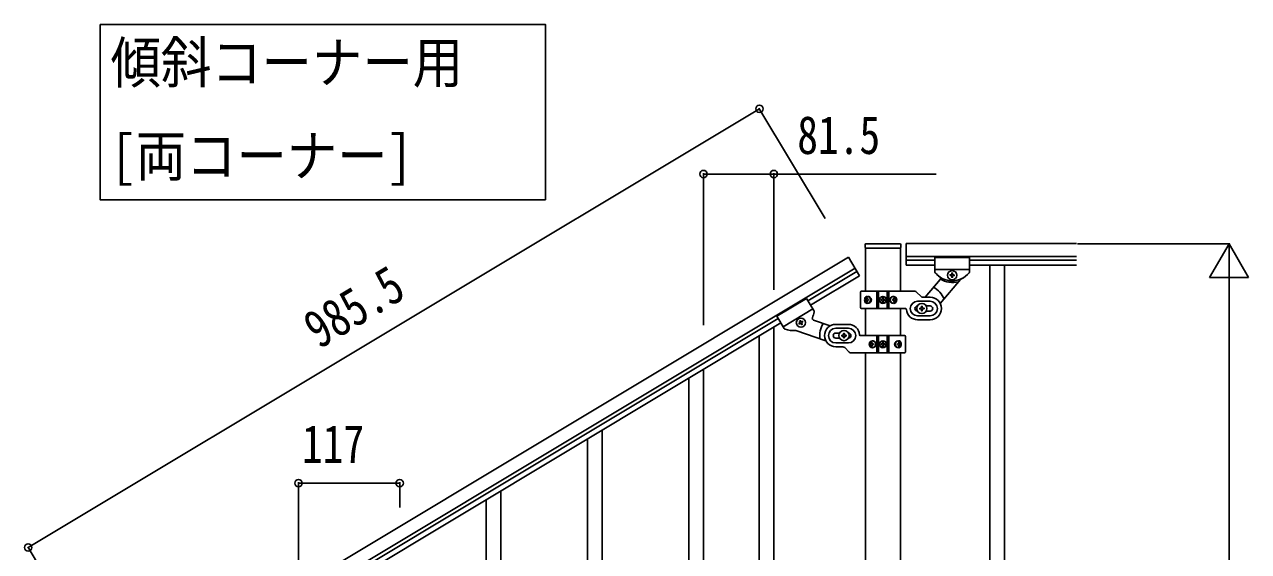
# Model space of a CAD drawing. Units: millimetres, scale not verified. Extents: x -4143 to 4140, y -2900 to 2898.
# Drawn here: x -1636 to -221, y -768 to -159 of the extents above; entities that cross this region are included whole.
import ezdxf
from ezdxf.enums import TextEntityAlignment as Align

# ---------------------------------------------------------------- set-up
doc = ezdxf.new("R2010")
doc.units = ezdxf.units.MM
doc.header["$LTSCALE"] = 10
doc.layers.add('0-3_YKK_A1', color=4, linetype='Continuous')
doc.layers.add('0-4_YKK_D', color=6, linetype='Continuous')
doc.styles.add('ＭＳ ゴシック', font='')
doc.styles.get('ＭＳ ゴシック').set_extended_font_data('MS Gothic')

msp = doc.modelspace()

# ---------------------------------------------------------------- linework, layer by layer
at = {"layer": '0-3_YKK_A1'}
for p, q in [((-664.47, -413.5), (-664.47, -417)), ((-664.22, -417.5), (-664.22, -467.7)), ((-623.97, -417.5), (-663.97, -417.5)), ((-624.47, -412.5), (-663.47, -412.5)), ((-623.72, -467.7), (-623.72, -417.5)), ((-623.47, -413.5), (-623.47, -417)), ((-616.97, -437.46), (-616.97, -412.46)), ((-420.12, -412.46), (-616.97, -412.46)), ((-1528.98, -935.12), (-683.86, -428.12)), ((-670.97, -449.6), (-683.86, -428.12)), ((-420.12, -427.46), (-616.97, -427.46)), ((-583.97, -431.46), (-616.97, -431.46)), ((-583.97, -437.46), (-616.97, -437.46)), ((-583.97, -428.46), (-583.97, -444.78)), ((-583.97, -428.46), (-543.97, -428.46)), ((-583.97, -428.46), (-583.97, -444.8)), ((-583.97, -428.46), (-543.97, -428.46)), ((-543.97, -428.46), (-543.97, -444.78)), ((-543.97, -428.46), (-543.97, -444.78)), ((-420.12, -431.46), (-543.97, -431.46)), ((-420.12, -437.46), (-543.97, -437.46)), ((-520.47, -437.46), (-520.47, -1297.46)), ((-503.47, -437.46), (-503.47, -1297.46)), ((-1521.27, -947.98), (-676.14, -440.98)), ((-730.66, -478.41), (-674.06, -444.45)), ((-727.57, -483.55), (-670.97, -449.6)), ((-583.97, -442.46), (-543.97, -442.46)), ((-583.97, -442.46), (-543.97, -442.46)), ((-565.41, -449.44), (-566.37, -449.44)), ((-562.53, -448.48), (-561.57, -448.48)), ((-577.95, -453.85), (-595.21, -474.42)), ((-554.4, -453.78), (-577.82, -481.7)), ((-732.19, -475.85), (-766.49, -496.43)), ((-732.19, -475.85), (-723.78, -489.86)), ((-669.97, -468.46), (-669.97, -486.46)), ((-668.97, -467.46), (-607.22, -467.46)), ((-663.49, -477.02), (-663.16, -477.02)), ((-663.49, -477.9), (-663.16, -477.9)), ((-661.68, -475.25), (-662.31, -475.25)), ((-662.31, -479.66), (-661.68, -479.66)), ((-660.67, -477.02), (-661.29, -477.02)), ((-660.67, -477.9), (-661.29, -477.9)), ((-650.92, -487.46), (-650.92, -467.46)), ((-648.97, -467.46), (-648.97, -487.46)), ((-645.2, -477.87), (-646.02, -477.87)), ((-642.74, -477.05), (-641.92, -477.05)), ((-638.97, -467.46), (-638.97, -487.46)), ((-637.03, -487.46), (-637.03, -467.46)), ((-632.21, -477.02), (-632.98, -477.02)), ((-632.21, -477.9), (-632.98, -477.9)), ((-630.85, -475.25), (-631.61, -475.25)), ((-631.61, -479.66), (-630.85, -479.66)), ((-629.92, -477.02), (-629.46, -477.02)), ((-629.92, -477.9), (-629.46, -477.9)), ((-599.85, -473.58), (-605.1, -468.34)), ((-589.47, -478.96), (-603.97, -478.96)), ((-597.73, -474.46), (-589.47, -474.46)), ((-724.99, -487.86), (-759.29, -508.44)), ((-617.94, -487.46), (-668.97, -487.46)), ((-664.22, -487.46), (-664.22, -518.73)), ((-623.72, -518.73), (-623.72, -487.46)), ((-600.47, -486.96), (-601.47, -486.96)), ((-597.47, -487.96), (-596.47, -487.96)), ((-589.47, -484.46), (-593.89, -484.46)), ((-593.89, -490.46), (-589.47, -490.46)), ((-764.98, -498.94), (-1480.62, -928.26)), ((-761.9, -504.09), (-1477.53, -933.41)), ((-769.97, -1362.27), (-769.97, -508.94)), ((-766.49, -496.43), (-758.1, -510.42)), ((-740.28, -504.05), (-741.1, -504.54)), ((-737.31, -503.39), (-736.49, -502.9)), ((-724.29, -500.72), (-704.88, -507.42)), ((-683.97, -505.73), (-698.47, -505.73)), ((-603.97, -495.96), (-589.47, -495.96)), ((-603.97, -500.46), (-589.47, -500.46)), ((-786.97, -1372.48), (-786.97, -519.15)), ((-744.52, -512.78), (-710.03, -524.69)), ((-683.97, -510.23), (-698.47, -510.23)), ((-694.05, -515.73), (-698.47, -515.73)), ((-698.47, -521.73), (-694.05, -521.73)), ((-690.47, -518.23), (-691.47, -518.23)), ((-687.47, -519.23), (-686.47, -519.23)), ((-670.01, -518.73), (-618.97, -518.73)), ((-650.92, -518.73), (-650.92, -538.73)), ((-648.97, -538.73), (-648.97, -518.73)), ((-638.97, -538.73), (-638.97, -518.73)), ((-637.03, -518.73), (-637.03, -538.73)), ((-617.97, -537.73), (-617.97, -519.73)), ((-698.47, -527.23), (-683.97, -527.23)), ((-690.22, -531.73), (-698.47, -531.73)), ((-688.1, -532.61), (-682.85, -537.85)), ((-658.03, -528.29), (-658.49, -528.29)), ((-658.03, -529.17), (-658.49, -529.17)), ((-656.33, -526.52), (-657.1, -526.52)), ((-657.1, -530.93), (-656.33, -530.93)), ((-655.74, -528.29), (-654.97, -528.29)), ((-655.74, -529.17), (-654.97, -529.17)), ((-645.2, -529.14), (-646.02, -529.14)), ((-642.74, -528.32), (-641.92, -528.32)), ((-627.28, -528.29), (-626.65, -528.29)), ((-627.28, -529.17), (-626.65, -529.17)), ((-625.64, -526.52), (-626.27, -526.52)), ((-626.27, -530.93), (-625.64, -530.93)), ((-624.46, -528.29), (-624.78, -528.29)), ((-624.46, -529.17), (-624.78, -529.17)), ((-618.97, -538.73), (-680.73, -538.73)), ((-664.22, -538.73), (-664.22, -1288.96)), ((-623.72, -1289.76), (-623.72, -538.73)), ((-851.47, -888.77), (-851.47, -557.83)), ((-868.47, -895.85), (-868.47, -568.04)), ((-968.47, -843.58), (-968.47, -628.13)), ((-985.47, -876.48), (-985.47, -638.34)), ((-1085.47, -1551.76), (-1085.47, -698.43)), ((-1102.47, -1561.85), (-1102.47, -708.64))]:
    msp.add_line(p, q, dxfattribs=at)
msp.add_lwpolyline([(-1548.68, -159.13), (-1548.68, -361.68), (-1034.12, -361.68), (-1034.12, -159.13)], close=True, dxfattribs=at)
for points in [[(-566.37, -449.44), (-566.37, -448.48), (-565.41, -448.48)], [(-564.45, -447.52), (-564.45, -446.56), (-563.49, -446.56), (-563.49, -447.52)], [(-563.49, -450.4), (-563.49, -451.36), (-564.45, -451.36), (-564.45, -450.4)], [(-561.57, -448.48), (-561.57, -449.44), (-562.53, -449.44)], [(-663.16, -477.02), (-663.04, -477), (-662.92, -476.95), (-662.81, -476.87), (-662.71, -476.76), (-662.62, -476.63), (-662.55, -476.47), (-662.5, -476.31), (-662.46, -476.14)], [(-662.46, -478.78), (-662.5, -478.61), (-662.55, -478.45), (-662.62, -478.29), (-662.71, -478.16), (-662.81, -478.05), (-662.92, -477.97), (-663.04, -477.92), (-663.16, -477.9)], [(-661.84, -476.14), (-661.85, -476.31), (-661.83, -476.47), (-661.79, -476.63), (-661.72, -476.76), (-661.63, -476.87), (-661.53, -476.95), (-661.41, -477), (-661.29, -477.02)], [(-661.29, -477.9), (-661.41, -477.92), (-661.53, -477.97), (-661.63, -478.05), (-661.72, -478.16), (-661.79, -478.29), (-661.83, -478.45), (-661.85, -478.61), (-661.84, -478.78)], [(-646.02, -477.87), (-646.02, -477.05), (-645.2, -477.05)], [(-644.38, -476.23), (-644.38, -475.41), (-643.56, -475.41), (-643.56, -476.23)], [(-643.56, -478.69), (-643.56, -479.51), (-644.38, -479.51), (-644.38, -478.69)], [(-641.92, -477.05), (-641.92, -477.87), (-642.74, -477.87)], [(-632.21, -477.02), (-632.06, -477), (-631.92, -476.95), (-631.79, -476.87), (-631.68, -476.76), (-631.59, -476.63), (-631.53, -476.47), (-631.5, -476.31), (-631.5, -476.14)], [(-631.5, -478.78), (-631.5, -478.61), (-631.53, -478.45), (-631.59, -478.29), (-631.68, -478.16), (-631.79, -478.05), (-631.92, -477.97), (-632.06, -477.92), (-632.21, -477.9)], [(-630.74, -476.14), (-630.71, -476.31), (-630.65, -476.47), (-630.57, -476.63), (-630.47, -476.76), (-630.35, -476.87), (-630.21, -476.95), (-630.07, -477), (-629.92, -477.02)], [(-629.92, -477.9), (-630.07, -477.92), (-630.21, -477.97), (-630.35, -478.05), (-630.47, -478.16), (-630.57, -478.29), (-630.65, -478.45), (-630.71, -478.61), (-630.74, -478.78)], [(-601.47, -486.96), (-601.47, -487.96), (-600.47, -487.96)], [(-598.47, -485.96), (-598.47, -484.96), (-599.47, -484.96), (-599.47, -485.96)], [(-599.47, -488.96), (-599.47, -489.96), (-598.47, -489.96), (-598.47, -488.96)], [(-596.47, -487.96), (-596.47, -486.96), (-597.47, -486.96)], [(-741.1, -504.54), (-740.6, -505.37), (-739.78, -504.87)], [(-739.12, -502.24), (-739.62, -501.42), (-740.44, -501.91), (-739.95, -502.73)], [(-738.46, -505.2), (-737.97, -506.03), (-737.15, -505.53), (-737.64, -504.71)], [(-736.49, -502.9), (-736.98, -502.07), (-737.81, -502.57)], [(-691.47, -518.23), (-691.47, -519.23), (-690.47, -519.23)], [(-688.47, -517.23), (-688.47, -516.23), (-689.47, -516.23), (-689.47, -517.23)], [(-689.47, -520.23), (-689.47, -521.23), (-688.47, -521.23), (-688.47, -520.23)], [(-686.47, -519.23), (-686.47, -518.23), (-687.47, -518.23)], [(-658.03, -528.29), (-657.88, -528.27), (-657.73, -528.22), (-657.6, -528.14), (-657.48, -528.03), (-657.38, -527.9), (-657.29, -527.74), (-657.24, -527.58), (-657.21, -527.41)], [(-657.21, -530.05), (-657.24, -529.88), (-657.29, -529.72), (-657.38, -529.56), (-657.48, -529.43), (-657.6, -529.32), (-657.73, -529.24), (-657.88, -529.19), (-658.03, -529.17)], [(-656.45, -527.41), (-656.45, -527.58), (-656.41, -527.74), (-656.35, -527.9), (-656.27, -528.03), (-656.15, -528.14), (-656.03, -528.22), (-655.88, -528.27), (-655.74, -528.29)], [(-655.74, -529.17), (-655.88, -529.19), (-656.03, -529.24), (-656.15, -529.32), (-656.27, -529.43), (-656.35, -529.56), (-656.41, -529.72), (-656.45, -529.88), (-656.45, -530.05)], [(-646.02, -529.14), (-646.02, -528.32), (-645.2, -528.32)], [(-644.38, -527.5), (-644.38, -526.68), (-643.56, -526.68), (-643.56, -527.5)], [(-643.56, -529.96), (-643.56, -530.78), (-644.38, -530.78), (-644.38, -529.96)], [(-641.92, -528.32), (-641.92, -529.14), (-642.74, -529.14)], [(-626.65, -528.29), (-626.53, -528.27), (-626.42, -528.22), (-626.32, -528.14), (-626.23, -528.03), (-626.16, -527.9), (-626.12, -527.74), (-626.1, -527.58), (-626.11, -527.41)], [(-626.11, -530.05), (-626.1, -529.88), (-626.12, -529.72), (-626.16, -529.56), (-626.23, -529.43), (-626.32, -529.32), (-626.42, -529.24), (-626.53, -529.19), (-626.65, -529.17)], [(-625.48, -527.41), (-625.45, -527.58), (-625.4, -527.74), (-625.33, -527.9), (-625.24, -528.03), (-625.14, -528.14), (-625.03, -528.22), (-624.91, -528.27), (-624.78, -528.29)], [(-624.78, -529.17), (-624.91, -529.19), (-625.03, -529.24), (-625.14, -529.32), (-625.24, -529.43), (-625.33, -529.56), (-625.4, -529.72), (-625.45, -529.88), (-625.48, -530.05)]]:
    msp.add_lwpolyline(points, dxfattribs=at)
for centre, radius in [((-563.97, -448.96), 5.3), ((-643.97, -477.46), 4), ((-643.97, -477.46), 3.75), ((-598.97, -487.46), 5.9), ((-738.79, -503.72), 5.3), ((-688.97, -518.73), 5.9), ((-643.97, -528.73), 4), ((-643.97, -528.73), 3.75)]:
    msp.add_circle(centre, radius, dxfattribs=at)
for centre, radius, start, end in [((-663.47, -413.5), 1, 90, 180), ((-663.97, -417), 0.5, 180, 270), ((-624.47, -413.5), 1, 0, 90), ((-623.97, -417), 0.5, 270, 0), ((-581.97, -444.78), 2, 180, 218.49995), ((-581.97, -444.8), 2, 180, 224.93002), ((-563.97, -430.46), 25, 218.49995, 321.50005), ((-563.97, -430.46), 25, 219.04626, 234.94492), ((-579.48, -452.56), 2, 320, 54.94492), ((-565.41, -447.52), 0.96, 270, 0), ((-565.41, -450.4), 0.96, 0, 90), ((-562.53, -447.52), 0.96, 180, 270), ((-562.53, -450.4), 0.96, 90, 180), ((-563.97, -430.46), 25, 294.29151, 321.50004), ((-545.97, -444.78), 2, 321.50005, 0), ((-545.97, -444.78), 2, 321.50004, 0), ((-598.97, -487.46), 28, 23.48523, 61.32819), ((-563.47, -430.46), 27, 238.26331, 284.36577), ((-552.87, -455.07), 2, 114.29151, 140), ((-668.97, -468.46), 1, 90, 180), ((-645.2, -476.23), 0.82, 270, 0), ((-645.2, -478.69), 0.82, 0, 90), ((-642.74, -476.23), 0.82, 180, 270), ((-642.74, -478.69), 0.82, 90, 180), ((-603.97, -487.46), 8.5, 90, 270), ((-607.22, -470.46), 3, 45, 90), ((-597.73, -471.46), 3, 225, 270), ((-589.47, -487.46), 13, 270, 90), ((-589.47, -487.46), 8.5, 270, 90), ((-748.31, -487.86), 25, 336.01508, 351.91374), ((-725.5, -490.89), 2, 346.02998, 30.96), ((-668.97, -486.46), 1, 180, 270), ((-617.94, -488.46), 1, 4.09604, 90), ((-603.97, -487.46), 13, 184.09604, 270), ((-603.97, -487.46), 3, 90, 270), ((-600.47, -485.96), 1, 270, 0), ((-600.47, -488.96), 1, 0, 90), ((-597.47, -485.96), 1, 180, 270), ((-597.47, -488.96), 1, 90, 180), ((-589.47, -487.46), 3, 270, 90), ((-740.77, -503.23), 0.96, 300.96, 30.96), ((-739.29, -505.7), 0.96, 30.96, 120.96), ((-738.3, -501.74), 0.96, 210.96, 300.96), ((-736.82, -504.21), 0.96, 120.96, 210.96), ((-723.64, -498.83), 2, 156.01508, 250.96), ((-688.97, -518.73), 28, 149.63181, 187.47477), ((-698.47, -518.73), 13, 90, 270), ((-683.97, -518.73), 13, 4.09604, 90), ((-756.38, -509.39), 2, 210.96, 249.45996), ((-748.31, -487.86), 25, 249.45996, 276.66849), ((-745.18, -514.67), 2, 70.96, 96.66849), ((-698.47, -518.73), 8.5, 90, 270), ((-698.47, -518.73), 3, 90, 270), ((-690.47, -517.23), 1, 270, 0), ((-690.47, -520.23), 1, 0, 90), ((-687.47, -517.23), 1, 180, 270), ((-687.47, -520.23), 1, 90, 180), ((-683.97, -518.73), 8.5, 270, 90), ((-683.97, -518.73), 3, 270, 90), ((-670.01, -517.73), 1, 184.09604, 270), ((-618.97, -519.73), 1, 0, 90), ((-690.22, -534.73), 3, 45, 90), ((-645.2, -527.5), 0.82, 270, 0), ((-645.2, -529.96), 0.82, 0, 90), ((-642.74, -527.5), 0.82, 180, 270), ((-642.74, -529.96), 0.82, 90, 180), ((-680.73, -535.73), 3, 225, 270), ((-618.97, -537.73), 1, 270, 0)]:
    msp.add_arc(centre, radius, start, end, dxfattribs=at)
for centre, major_axis, ratio, start_param, end_param in [((-662.36, -477.46), (0, 4), 0.7075, 6.2831853, 9.424778), ((-661.65, -477.46), (0, 4), 0.7075, 0.1252578, 3.0163348), ((-658.4, -477.46), (0, 7.22), 0.707107, 1.5096412, 1.6319515), ((-657.45, -477.46), (0, 7.22), 0.707107, 1.2602434, 1.3864021), ((-657.45, -477.46), (0, 7.22), 0.707107, 1.7551906, 1.8813492), ((-662.36, -477.46), (5.06, 0), 0.790514, 4.712389, 7.8539816), ((-656.82, -477.46), (0, 7.22), 0.707107, 1.2602434, 1.3864021), ((-656.82, -477.46), (0, 7.22), 0.707107, 1.7551906, 1.8813492), ((-660.86, -477.46), (0, 3.83), 0.707107, 3.0982646, 6.3265134), ((-655.58, -477.46), (0, 7.22), 0.707107, 1.5096412, 1.6319515), ((-631.47, -477.46), (4.49, 0), 0.890869, 1.5707963, 4.712389), ((-632.39, -477.46), (0, -3.83), 0.866157, 3.1165976, 6.3081804), ((-636.58, -477.46), (0, -7.22), 0.499772, 1.5096412, 1.6319515), ((-635.05, -477.46), (0, -7.22), 0.499772, 1.7551906, 1.8813492), ((-635.05, -477.46), (0, -7.22), 0.499772, 1.2602434, 1.3864021), ((-631.47, -477.46), (0, 4), 0.865, 3.1415927, 6.2831853), ((-634.28, -477.46), (0, -7.22), 0.499772, 1.7551906, 1.8813492), ((-634.28, -477.46), (0, -7.22), 0.499772, 1.2602434, 1.3864021), ((-633.06, -477.46), (0, -7.22), 0.499772, 1.5096412, 1.6319515), ((-656.47, -528.73), (0, -4), 0.865, 3.1415927, 6.2831853), ((-654.89, -528.73), (0, 7.22), 0.499772, 1.5096412, 1.6319515), ((-653.66, -528.73), (0, 7.22), 0.499772, 1.2602434, 1.3864021), ((-653.66, -528.73), (0, 7.22), 0.499772, 1.7551906, 1.8813492), ((-656.47, -528.73), (-4.49, 0), 0.890869, 1.5707963, 4.712389), ((-652.9, -528.73), (0, 7.22), 0.499772, 1.2602434, 1.3864021), ((-652.9, -528.73), (0, 7.22), 0.499772, 1.7551906, 1.8813492), ((-655.56, -528.73), (0, 3.83), 0.866157, 3.1165976, 6.3081804), ((-651.37, -528.73), (0, 7.22), 0.499772, 1.5096412, 1.6319515), ((-625.59, -528.73), (-5.06, 0), 0.790514, 4.712389, 7.8539816), ((-627.09, -528.73), (0, -3.83), 0.707107, 3.0982646, 6.3265134), ((-632.37, -528.73), (0, -7.22), 0.707107, 1.5096412, 1.6319515), ((-631.12, -528.73), (0, -7.22), 0.707107, 1.7551906, 1.8813492), ((-631.12, -528.73), (0, -7.22), 0.707107, 1.2602434, 1.3864021), ((-626.3, -528.73), (0, -4), 0.7075, 0.1252578, 3.0163348), ((-630.5, -528.73), (0, -7.22), 0.707107, 1.7551906, 1.8813492), ((-630.5, -528.73), (0, -7.22), 0.707107, 1.2602434, 1.3864021), ((-625.59, -528.73), (0, -4), 0.7075, 6.2831853, 9.424778), ((-629.55, -528.73), (0, -7.22), 0.707107, 1.5096412, 1.6319515)]:
    msp.add_ellipse(centre, major_axis=major_axis, ratio=ratio, start_param=start_param, end_param=end_param, dxfattribs=at)
for centre, major_axis, ratio in [((-661.09, -477.46), (0, 3.83), 0.707107), ((-632.22, -477.46), (0, -3.83), 0.866157), ((-655.72, -528.73), (0, 3.83), 0.866157), ((-626.86, -528.73), (0, -3.83), 0.707107)]:
    msp.add_ellipse(centre, major_axis=major_axis, ratio=ratio, dxfattribs=at)
at = {"layer": '0-4_YKK_D'}
for p, q in [((-1631.87, -763.61), (-786.75, -256.61)), ((-710.61, -383.53), (-787.26, -255.76)), ((-851.47, -506.77), (-851.47, -331.01)), ((-769.97, -466.01), (-769.97, -331.01)), ((-419.12, -412.5), (-242.97, -412.5)), ((-243.97, -412.5), (-266.47, -451.47)), ((-243.97, -412.5), (-221.47, -451.47)), ((-243.97, -412.5), (-243.97, -490.44)), ((-266.47, -451.47), (-221.47, -451.47)), ((-243.97, -1367.5), (-243.97, -457.5)), ((-1319.47, -787.59), (-1319.47, -688.24)), ((-1319.47, -689.24), (-1202.47, -689.24)), ((-1202.47, -717.4), (-1202.47, -688.24)), ((-1555.73, -890.53), (-1632.38, -762.76))]:
    msp.add_line(p, q, dxfattribs=at)
msp.add_lwpolyline([(-851.47, -332.01), (-769.97, -332.01), (-582.57, -332.01)], dxfattribs=at)
for centre in [(-786.75, -256.61), (-851.47, -332.01), (-769.97, -332.01), (-1319.47, -689.24), (-1202.47, -689.24), (-1631.87, -763.61)]:
    msp.add_circle(centre, 4.25, dxfattribs=at)

# ---------------------------------------------------------------- texts
at = {"layer": '0-3_YKK_A1', "style": 'ＭＳ ゴシック', "width": 0.9}
for s, p in [('傾斜コーナー用', (-1536.66, -240.95)), ('[両コーナー]', (-1536.66, -348.74))]:
    msp.add_text(s, height=47.42, dxfattribs=at).set_placement(p, align=Align.BOTTOM_LEFT)
at = {"layer": '0-4_YKK_D', "style": 'ＭＳ ゴシック', "width": 0.8}
for s, p in [('81.5', (-742.97, -322.01)), ('117', (-1315.37, -679.24))]:
    msp.add_text(s, height=43.99, dxfattribs=at).set_placement(p, align=Align.BOTTOM_LEFT)
msp.add_text('985.5', height=43.99, rotation=30.96, dxfattribs=at).set_placement((-1288.75, -546.11), align=Align.BOTTOM_LEFT)

doc.saveas('drawing.dxf')
